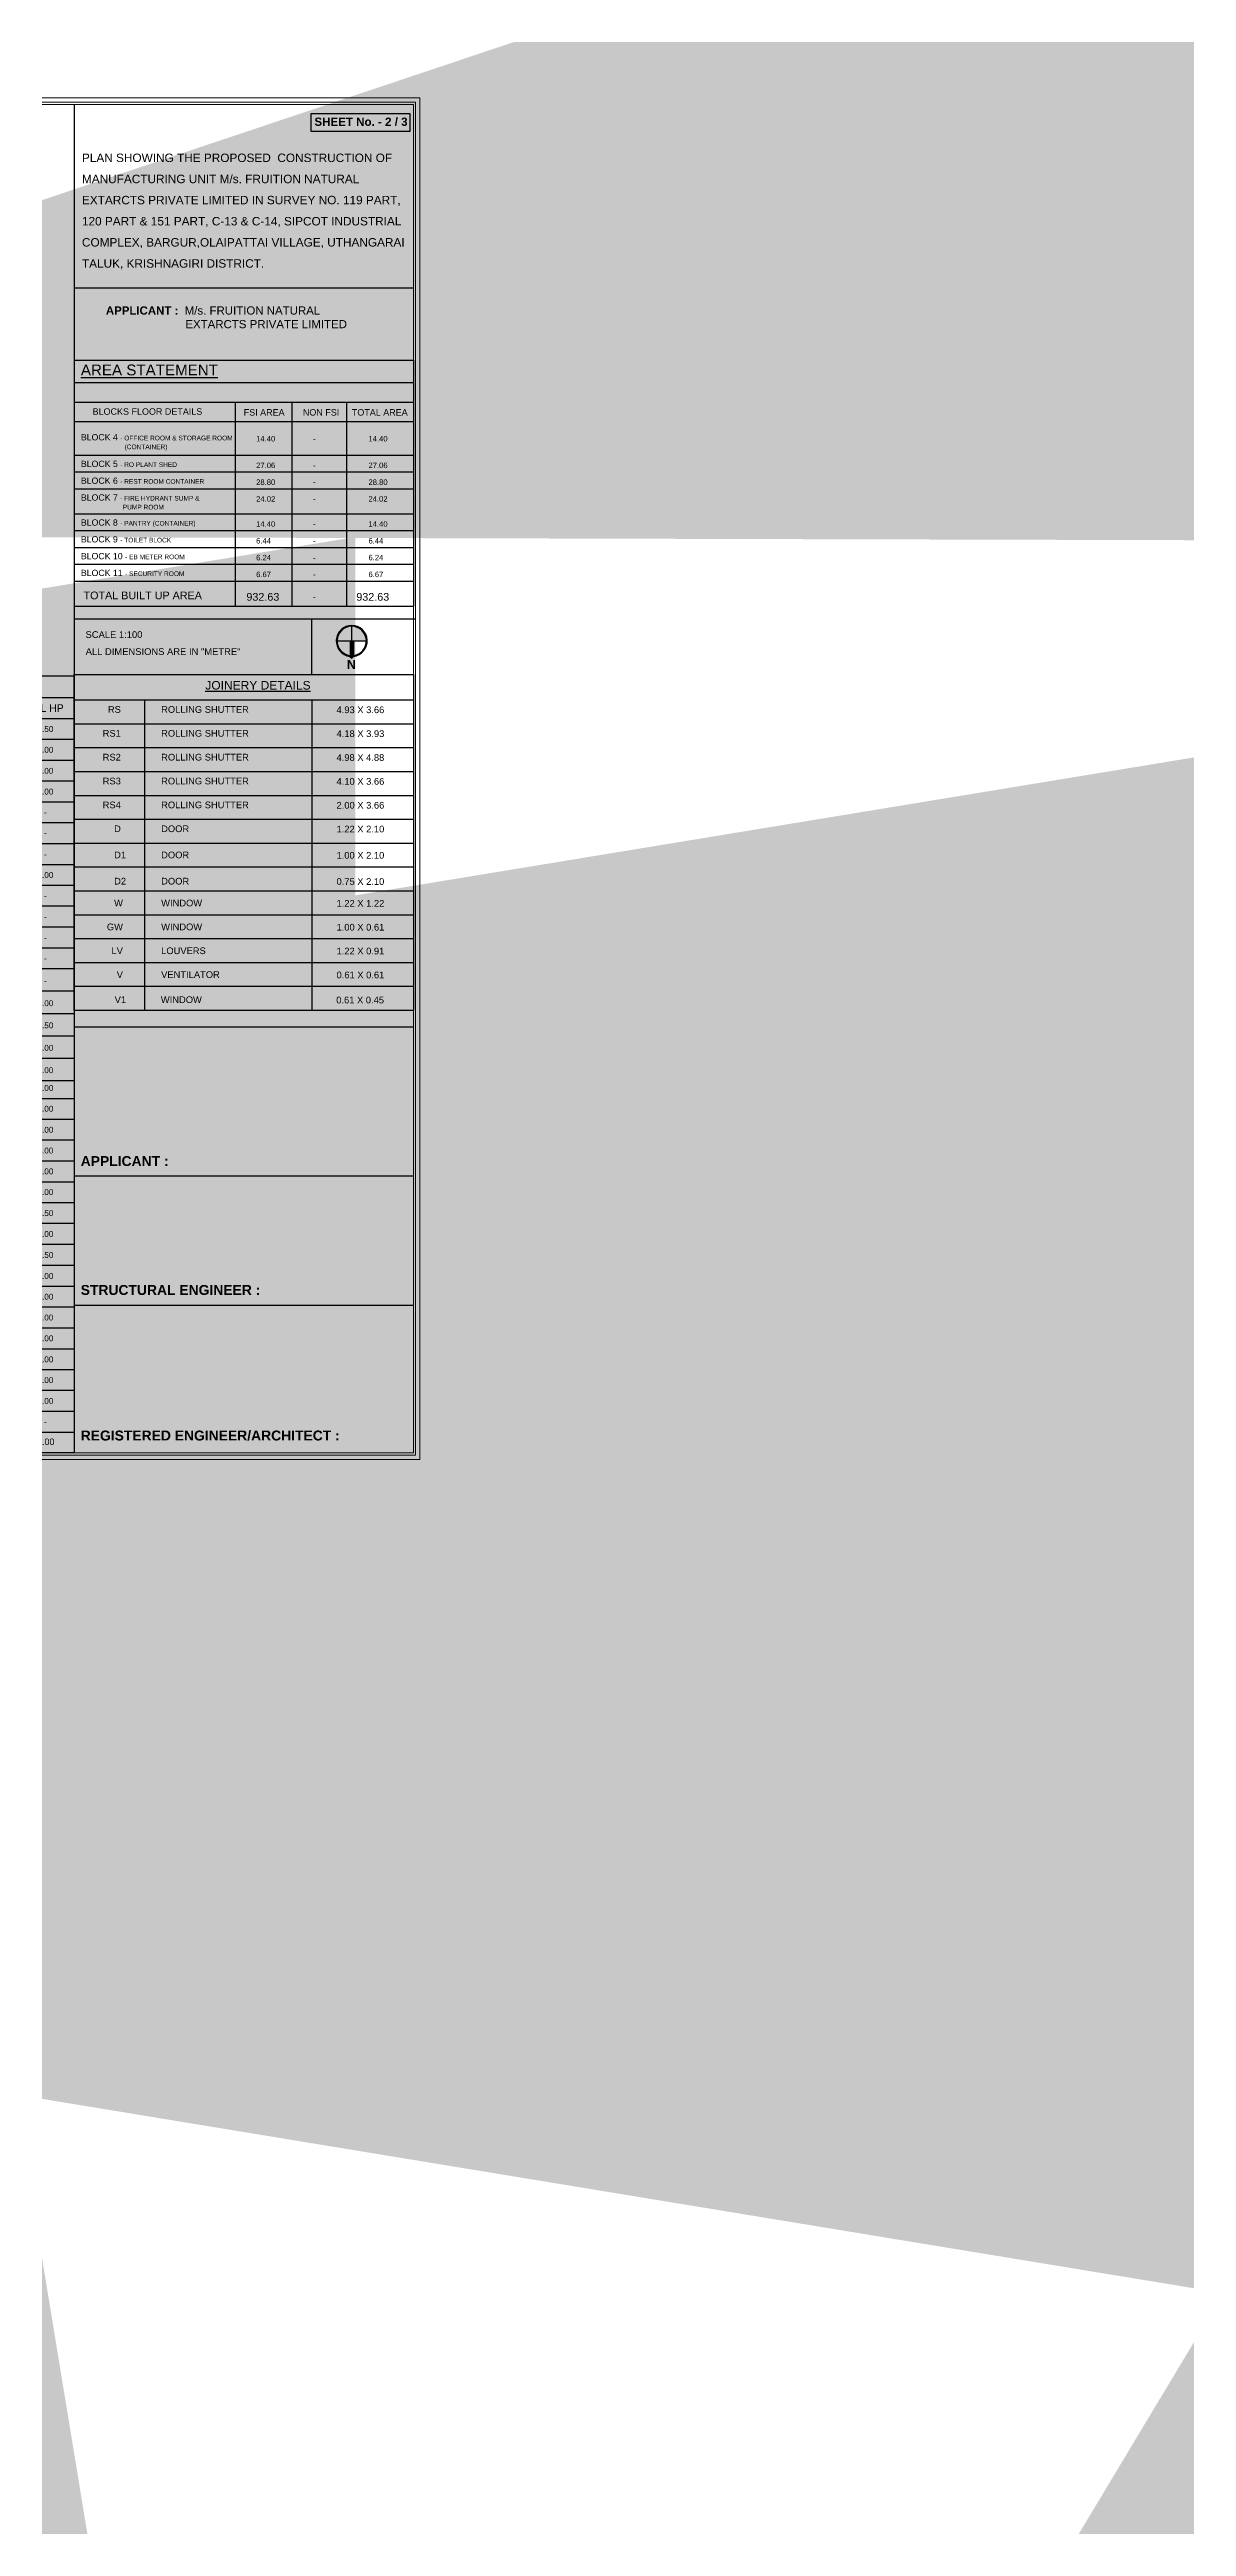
# Model space of a CAD drawing. Header units: metres. Extents: x 0 to 11269, y -5244 to -4054.
# Drawn here: x 10585.6 to 10638, y -4913.7 to -4799.6 of the extents above; entities that cross this region are included whole.
import ezdxf
from ezdxf.enums import TextEntityAlignment as Align

# ---------------------------------------------------------------- set-up
doc = ezdxf.new("R2010")
doc.units = ezdxf.units.M
doc.header["$MEASUREMENT"] = 0
for name, color, linetype in [('3CON', 3, 'Continuous'), ('BOUNDARY', 6, 'Continuous'), ('DIM', 3, 'Continuous'), ('DIST_EXIT', 7, 'Continuous'), ('TEXT 1', 7, 'Continuous')]:
    doc.layers.add(name, color=color, linetype=linetype)
doc.styles.add('Arial', font='arial.ttf')
doc.styles.add('CEN-GOT', font='arialbd.ttf')
doc.styles.add('CGR', font='ariblk.ttf')
doc.styles.get("Standard").update_dxf_attribs({"font": 'arial.ttf'})
doc.dimstyles.new('300', dxfattribs={"dimscale": 0.1, "dimtxt": 500, "dimasz": 2000, "dimexe": 400, "dimexo": 1500, "dimgap": 0, "dimtad": 1, "dimlfac": 0.001, "dimzin": 0, "dimdsep": 46, "dimtxsty": 'Standard', "dimcen": 800, "dimse1": 1, "dimse2": 1, "dimclrd": 1, "dimclre": 5, "dimclrt": 3, "dimadec": 0, "dimazin": 0, "dimtfac": 1, "dimtix": 1, "dimtofl": 0, "dimtmove": 1, "dimatfit": 3, "dimfxl": 0, "dimtolj": 1, "dimtzin": 0, "dimarcsym": 0})
doc.dimstyles.new('GG', dxfattribs={"dimscale": 0.1, "dimtxt": 2000, "dimasz": 2000, "dimexe": 400, "dimexo": 1500, "dimgap": 0.08, "dimtad": 1, "dimlfac": 0.001, "dimzin": 0, "dimdsep": 46, "dimtxsty": 'Standard', "dimcen": 800, "dimse1": 1, "dimse2": 1, "dimclrd": 1, "dimclre": 5, "dimclrt": 3, "dimadec": 0, "dimazin": 0, "dimtfac": 1, "dimtix": 1, "dimtofl": 0, "dimtmove": 0, "dimatfit": 3, "dimfxl": 0, "dimtolj": 1, "dimtzin": 0, "dimarcsym": 0})

# ---------------------------------------------------------------- blocks, each defined once
blk = doc.blocks.new('A$C0ba77d59')
at = {"layer": 'DIM', "color": 2, "linetype": 'ByBlock', "ltscale": 100}
for p, q in [((0, 33.27), (13.07, 33.27)), ((0, 32.34), (13.07, 32.34)), ((1.96, 32.34), (1.96, 0.89)), ((10.19, 32.34), (10.19, 0)), ((0, 31.45), (13.07, 31.45)), ((0, 30.56), (13.07, 30.56)), ((0, 29.66), (13.07, 29.66)), ((0, 28.77), (13.07, 28.77)), ((0, 28.77), (13.07, 28.77)), ((0, 27.88), (13.07, 27.88)), ((0, 27.88), (13.07, 27.88)), ((0, 26.99), (13.07, 26.99)), ((0, 26.99), (13.07, 26.99)), ((0, 26.09), (13.07, 26.09)), ((0, 26.09), (13.07, 26.09)), ((0, 25.2), (13.07, 25.2)), ((0, 24.31), (13.07, 24.31)), ((0, 23.42), (13.07, 23.42)), ((0, 22.52), (13.07, 22.52)), ((0, 22.52), (13.07, 22.52)), ((0, 21.63), (13.07, 21.63)), ((0, 21.63), (13.07, 21.63)), ((0, 20.74), (13.07, 20.74)), ((0, 20.74), (13.07, 20.74)), ((0, 19.78), (13.07, 19.78)), ((0, 18.82), (13.07, 18.82)), ((0, 17.86), (13.07, 17.86)), ((0, 16.9), (13.07, 16.9)), ((0, 15.95), (13.07, 15.95)), ((0, 15.18), (13.07, 15.18)), ((0, 14.29), (13.07, 14.29)), ((0, 13.4), (13.07, 13.4)), ((0, 12.51), (13.07, 12.51)), ((0, 11.61), (13.07, 11.61)), ((0, 10.72), (13.07, 10.72)), ((0, 9.83), (13.07, 9.83)), ((0, 8.94), (13.07, 8.94)), ((0, 8.04), (13.07, 8.04)), ((0, 7.14), (13.07, 7.14)), ((0, 6.25), (13.07, 6.25)), ((0, 5.35), (13.07, 5.35)), ((0, 4.46), (13.07, 4.46)), ((0, 3.57), (13.07, 3.57)), ((0, 2.68), (13.07, 2.68)), ((0, 1.78), (13.07, 1.78)), ((0, 0.89), (13.07, 0.89))]:
    blk.add_line(p, q, dxfattribs=at)
blk.add_lwpolyline([(0, 33.27), (13.07, 33.27), (13.07, 0), (0, 0)], close=True, dxfattribs=at)
at = {"color": 3, "linetype": 'Continuous'}
for s, p in [('1', (1.18, 30.83)), ('2', (1.18, 29.98)), ('3', (1.18, 29.08)), ('4', (1.18, 28.19)), ('5', (1.18, 27.3)), ('6', (1.18, 26.41)), ('7', (1.18, 25.51)), ('8', (1.18, 24.62)), ('9', (1.18, 23.73)), ('10', (1.18, 22.84)), ('11', (1.18, 21.94)), ('12', (1.18, 20.98)), ('13', (1.18, 20.16)), ('14', (1.18, 19.2)), ('15', (1.18, 18.25)), ('16', (1.18, 17.28)), ('17', (1.18, 16.33)), ('18', (1.18, 15.36)), ('20', (1.18, 13.69)), ('19', (1.18, 14.56)), ('21', (1.18, 12.79)), ('22', (1.18, 11.89)), ('23', (1.18, 11)), ('24', (1.18, 10.11)), ('25', (1.18, 9.22)), ('26', (1.18, 8.32)), ('27', (1.18, 7.4)), ('28', (1.18, 6.51)), ('29', (1.18, 5.62)), ('30', (1.18, 4.72)), ('31', (1.18, 3.83)), ('32', (1.18, 2.94)), ('33', (1.18, 2.05)), ('34', (1.18, 1.15))]:
    blk.add_text(s, height=0.25, dxfattribs=at).set_placement(p, align=Align.RIGHT)
for s, p in [('PULVARIZER UNIT', (2.41, 30.87)), ('24.50', (11.31, 30.87)), ('FILTER BAG', (2.41, 29.97)), ('  3.00', (11.31, 29.98)), ('REACTOR 01', (2.41, 29.07)), ('  6.00', (11.31, 29.08)), ('REACTOR 02', (2.41, 28.18)), ('  6.00', (11.31, 28.19)), ('AZEOTROPE 01', (2.41, 26.46)), ('RISING FILM EVAPORATOR', (2.41, 27.3)), ('-', (11.78, 27.3)), ('-', (11.78, 26.41)), ('EVAPORATOR', (2.41, 25.5)), ('-', (11.78, 25.51)), ('DESOLVENTIZER', (2.41, 24.62)), ('  3.00', (11.31, 24.62)), ('AZEOTROPE 01', (2.41, 23.73)), ('-', (11.78, 23.73)), ('CONDENSER - 01', (2.41, 22.84)), ('-', (11.78, 22.84)), ('CONDENSER - 02', (2.41, 21.94)), ('CONDENSER - 03', (2.41, 21.05)), ('-', (11.78, 21.94)), ('CONDENSER - 04', (2.41, 20.09)), ('-', (11.78, 21.05)), ('-', (11.78, 20.09)), ('DISTILLATION COLUMN SYSTEM', (2.41, 19.13)), ('  3.00', (11.31, 19.13)), ('WASTE WATER PUMP', (2.41, 18.18)), ('  1.50', (11.31, 18.18)), ('VACUUM OUMP', (2.41, 17.28)), ('  5.00', (11.31, 17.22)), ('HIGH VACUUM PUMP', (2.41, 16.28)), ('  3.00', (11.31, 16.26)), ('BLENDER', (2.41, 15.43)), ('BALL MILL', (2.41, 14.61)), ('  3.00', (11.31, 15.5)), ('  3.00', (11.31, 14.61)), ('BOILER WATER PUMP - 2 Nos. X ', (2.41, 13.71)), ('  4.00', (11.31, 13.71)), ('THERMIC FLUID CIRCULATION PUMP', (2.41, 12.82)), ('  3.00', (11.31, 12.82)), ('THERMIC FLUID HEATER BLOWER MOTOR', (2.41, 11.93)), ('  2.00', (11.31, 11.93)), ('COOLING TOWER PUMP', (2.41, 11.04)), ('15.00', (11.31, 11.04)), ('ETP TANK 01', (2.41, 10.14)), ('  1.50', (11.31, 10.14)), ('ETP TANK 02', (2.41, 9.25)), ('ETP TANK 03', (2.41, 8.35)), ('  2.00', (11.31, 9.25)), ('  1.50', (11.31, 8.35)), ('RO STAGE 01', (2.41, 7.45)), ('  4.00', (11.31, 7.45)), ('RO STAGE 02', (2.41, 6.56)), ('  4.00', (11.31, 6.56)), ('RO STAGE 03', (2.41, 5.67)), ('  4.00', (11.31, 5.67)), ('RO STAGE 01 REJECTION TANK', (2.41, 4.78)), ('  1.00', (11.31, 4.78)), ('OIL FILTERATION PUMP', (2.41, 2.99)), ('RO STAGE 02 REJECTION TANK', (2.41, 3.88)), ('  3.00', (11.31, 2.99)), ('  1.00', (11.31, 3.88)), ('DRINKING WATER RO', (2.41, 2.1)), ('  3.00', (11.31, 2.1)), ('GENSET - 40 KVA (STAND BY)', (2.41, 1.21)), ('-', (11.78, 1.21))]:
    blk.add_text(s, height=0.25, dxfattribs=at).set_placement(p)
at = {"color": 2, "linetype": 'Continuous'}
for s, p in [('TOTAL H.P.', (9.66, 0.32)), ('165.00', (12.23, 0.34))]:
    blk.add_text(s, height=0.275, dxfattribs=at).set_placement(p, align=Align.RIGHT)
at = {"layer": '3CON', "color": 2}
for s, p in [('%%UMACHINERY DETAILS', (6.74, 32.86)), ('S.No.', (1.02, 31.89)), ('DESCRIPTION', (6.75, 31.89)), ('TOTAL HP', (11.53, 31.89))]:
    blk.add_text(s, height=0.321, dxfattribs=at).set_placement(p, align=Align.MIDDLE)
blk = doc.blocks.new('A$C35294fe5')
at = {"layer": 'DIM', "color": 2, "linetype": 'ByBlock', "ltscale": 100}
for p, q in [((0, 12.556), (12.692, 12.556)), ((0, 0), (0, 12.556)), ((12.692, 12.556), (12.692, 0)), ((0, 11.603), (12.692, 11.603)), ((2.652, 0), (2.652, 11.603)), ((8.904, 0), (8.904, 11.603)), ((0, 10.71), (12.692, 10.71)), ((0, 9.818), (12.692, 9.818)), ((0, 8.925), (12.692, 8.925)), ((0, 8.033), (12.692, 8.033)), ((0, 7.14), (12.692, 7.14)), ((0, 7.14), (12.692, 7.14)), ((0, 6.248), (12.692, 6.248)), ((0, 5.355), (12.692, 5.355)), ((0, 4.463), (12.692, 4.463)), ((0, 3.57), (12.692, 3.57)), ((0, 2.678), (12.692, 2.678)), ((0, 1.785), (12.692, 1.785)), ((0, 0.893), (12.692, 0.893)), ((0, 0), (12.692, 0)), ((0, 0), (12.692, 0))]:
    blk.add_line(p, q, dxfattribs=at)
at = {"color": 3, "linetype": 'Continuous'}
for s, p in [('RS', (1.75, 11.122)), ('4.93 X 3.66', (11.604, 11.109)), ('RS1', (1.75, 10.229)), ('4.18 X 3.93', (11.604, 10.217)), ('RS2', (1.75, 9.337)), ('4.98 X 4.88', (11.604, 9.324)), ('RS3', (1.75, 8.444)), ('4.10 X 3.66', (11.604, 8.432)), ('RS4', (1.75, 7.552)), ('2.00 X 3.66', (11.604, 7.539)), ('D', (1.75, 6.659)), ('1.22 X 2.10', (11.604, 6.647)), ('D1', (1.945, 5.679)), ('1.00 X 2.10', (11.604, 5.667)), ('D2', (1.945, 4.699)), ('0.75 X 2.10', (11.604, 4.686)), ('W', (1.828, 3.881)), ('1.22 X 1.22', (11.604, 3.869)), ('GW', (1.828, 2.989)), ('1.00 X 0.61', (11.604, 2.977)), ('LV', (1.828, 2.096)), ('1.22 X 0.91', (11.604, 2.084)), ('V', (1.828, 1.204)), ('0.61 X 0.61', (11.604, 1.192)), ('V1', (1.945, 0.266)), ('0.61 X 0.45', (11.593, 0.253))]:
    blk.add_text(s, height=0.25, dxfattribs=at).set_placement(p, align=Align.RIGHT)
for s, p in [('ROLLING SHUTTER', (3.258, 11.122)), ('ROLLING SHUTTER', (3.258, 10.229)), ('ROLLING SHUTTER', (3.258, 9.337)), ('ROLLING SHUTTER', (3.258, 8.444)), ('ROLLING SHUTTER', (3.258, 7.552)), ('DOOR', (3.258, 6.659)), ('DOOR', (3.258, 5.679)), ('DOOR', (3.258, 4.699)), ('WINDOW', (3.258, 3.881)), ('WINDOW', (3.258, 2.989)), ('LOUVERS', (3.258, 2.096)), ('VENTILATOR', (3.258, 1.204)), ('WINDOW', (3.247, 0.266))]:
    blk.add_text(s, height=0.25, dxfattribs=at).set_placement(p)
at = {"layer": '3CON', "color": 2}
blk.add_text('%%UJOINERY DETAILS', height=0.321, dxfattribs=at).set_placement((6.878, 12.151), align=Align.MIDDLE)

msp = doc.modelspace()

# ---------------------------------------------------------------- hatches: boundary and pattern name
at = {"linetype": 'ByBlock', "lineweight": 25}
h = msp.add_hatch(color=256, dxfattribs=at)
h.dxf.hatch_style = 1
edge = h.paths.add_edge_path()
edge.add_line((10598.81546, -4826.86116), (10600.20333, -4826.86116))
edge.add_line((10600.20333, -4826.86116), (10600.24296, -4826.86116))
edge.add_arc((10599.52921, -4826.86116), 0.71375, 360, 540)
h = msp.add_hatch(color=256, dxfattribs=at)
h.dxf.hatch_style = 1
h.paths.add_polyline_path([(10599.44995, -4827.5306), (10599.52921, -4827.64653), (10599.60847, -4827.5306), (10599.60847, -4826.86116), (10599.44995, -4826.86116)])

# ---------------------------------------------------------------- linework, layer by layer
for p, q in [((10586.73736, -4802.14455), (10586.73736, -4864.26156)), ((10602.36841, -4810.61203), (10586.73735, -4810.61203)), ((10599.52921, -4826.86116), (10599.52921, -4826.18703)), ((10598.81546, -4826.86116), (10600.24296, -4826.86116)), ((10599.44995, -4826.86116), (10599.44995, -4827.5306)), ((10599.60847, -4826.86116), (10599.60847, -4827.5306)), ((10586.73737, -4828.40337), (10602.36841, -4828.40337)), ((10599.44529, -4827.56996), (10599.52921, -4827.64653)), ((10599.52921, -4827.64653), (10599.44995, -4827.5306)), ((10599.52921, -4827.64653), (10599.60847, -4827.5306)), ((10599.52921, -4827.64653), (10599.61313, -4827.56996)), ((10586.73736, -4844.63795), (10602.36841, -4844.63795)), ((10586.73736, -4851.50596), (10602.36841, -4851.50596)), ((10586.73736, -4857.45319), (10602.36841, -4857.45319))]:
    msp.add_line(p, q, dxfattribs=at)
at = {"color": 0}
for p, q in [((10586.73736, -4813.9273), (10602.36841, -4813.9273)), ((10586.73736, -4814.95978), (10602.36841, -4814.95978)), ((10602.36841, -4813.9273), (10602.36841, -4825.26243)), ((10586.73736, -4815.85891), (10602.36841, -4815.85891)), ((10594.15322, -4815.85891), (10594.15322, -4825.26243)), ((10596.77519, -4815.85891), (10596.77519, -4825.26243)), ((10599.29133, -4815.85891), (10599.29133, -4825.26243)), ((10586.73736, -4816.75804), (10602.36841, -4816.75804)), ((10586.73736, -4818.30264), (10602.36841, -4818.30264)), ((10586.73736, -4819.07653), (10602.36841, -4819.07653)), ((10586.73736, -4819.85043), (10602.36841, -4819.85043)), ((10586.73736, -4821.00378), (10602.36841, -4821.00378)), ((10586.73736, -4821.77767), (10602.36841, -4821.77767)), ((10586.73736, -4822.55157), (10602.36841, -4822.55157)), ((10586.73736, -4823.32546), (10602.36841, -4823.32546)), ((10586.73736, -4824.09935), (10602.36841, -4824.09935)), ((10586.73736, -4825.26243), (10602.36841, -4825.26243)), ((10586.73736, -4825.84881), (10602.36841, -4825.84881)), ((10586.73736, -4825.84881), (10602.46848, -4825.84881)), ((10597.69759, -4828.40337), (10597.69759, -4825.84881))]:
    msp.add_line(p, q, dxfattribs=at)
at = {"linetype": 'ByBlock', "lineweight": 18}
for points in [[(10514.24761, -4864.56177), (10602.66862, -4864.56177), (10602.66862, -4801.84434), (10514.24761, -4801.84434)], [(10514.44775, -4864.36163), (10602.46848, -4864.36163), (10602.46848, -4802.04448), (10514.44775, -4802.04448)], [(10514.54782, -4864.26156), (10602.36841, -4864.26156), (10602.36841, -4802.14455), (10514.54782, -4802.14455)]]:
    msp.add_lwpolyline(points, close=True, dxfattribs=at)
at = {"linetype": 'ByBlock', "lineweight": 25}
msp.add_lwpolyline([(10602.21589, -4802.58186), (10597.64484, -4802.58186), (10597.64484, -4803.37029), (10602.21589, -4803.37029)], close=True, dxfattribs=at)
for radius in [0.71375, 0.67412]:
    msp.add_arc((10599.52921, -4826.86116), radius, 276.7523632, 263.2476368, dxfattribs=at)

# ---------------------------------------------------------------- block references
at = {"layer": 'DIST_EXIT', "linetype": 'ByBlock'}
for name, p, xscale, yscale, zscale in [('A$C0ba77d59', (10572.67724, -4864.26156), 1.075818994518694, 1.075818994518694, 1.075818994518694), ('A$C35294fe5', (10586.73736, -4843.86737), 1.231570944861863, 1.231570944861863, 1.231570944861863)]:
    msp.add_blockref(name, p, dxfattribs=dict(at, xscale=xscale, yscale=yscale, zscale=zscale))

# ---------------------------------------------------------------- texts
at = {"color": 0, "style": 'Arial'}
for s, height, p in [('%%UAREA STATEMENT', 0.4991579, (10590.20836, -4814.37673, -0.0001)), (' FSI AREA', 0.295757, (10595.43661, -4816.33022, -0.0001)), ('NON FSI', 0.295757, (10598.11522, -4816.33022, -0.0001)), ('TOTAL AREA', 0.295757, (10600.81955, -4816.33022, -0.0001))]:
    msp.add_text(s, height=height, dxfattribs=at).set_placement(p, align=Align.MIDDLE)
for s, height, p in [('14.40', 0.252007, (10595.12412, -4817.66998, -0.0001)), ('-', 0.25201, (10597.74608, -4817.66998, -0.0001)), ('14.40', 0.252007, (10600.29888, -4817.66998, -0.0001)), ('27.06', 0.252007, (10595.12412, -4818.89739, -0.0001)), ('28.80', 0.252007, (10595.12412, -4819.67129, -0.0001)), ('-', 0.25201, (10597.74608, -4818.89739, -0.0001)), ('27.06', 0.252007, (10600.29888, -4818.89739, -0.0001)), ('28.80', 0.252007, (10600.29888, -4819.67129, -0.0001)), ('24.02', 0.252007, (10595.12412, -4820.44518, -0.0001)), ('-', 0.25201, (10597.74608, -4819.67129, -0.0001)), ('-', 0.25201, (10597.74608, -4820.44518, -0.0001)), ('24.02', 0.252007, (10600.29888, -4820.44518, -0.0001)), ('14.40', 0.252007, (10595.12412, -4821.59853, -0.0001)), ('-', 0.25201, (10597.74608, -4821.59853, -0.0001)), ('14.40', 0.252007, (10600.29888, -4821.59853, -0.0001)), ('6.44', 0.252007, (10595.12412, -4822.37243, -0.0001)), ('6.24', 0.252007, (10595.12412, -4823.14632, -0.0001)), ('-', 0.25201, (10597.74608, -4822.37243, -0.0001)), ('6.44', 0.252007, (10600.29888, -4822.37243, -0.0001)), ('6.24', 0.252007, (10600.29888, -4823.14632, -0.0001)), ('6.67', 0.252007, (10595.12412, -4823.92021, -0.0001)), ('-', 0.25201, (10597.74608, -4823.14632, -0.0001)), ('-', 0.25201, (10597.74608, -4823.92021, -0.0001)), ('6.67', 0.252007, (10600.29888, -4823.92021, -0.0001)), ('TOTAL BUILT UP AREA', 0.3549088, (10587.1736, -4824.94107, -0.0001)), ('932.63', 0.354909, (10594.67623, -4825.00718, -0.0001)), ('-', 0.25201, (10597.74608, -4824.95805, -0.0001)), ('932.63', 0.354909, (10599.73872, -4825.00718, -0.0001)), ('ALL DIMENSIONS ARE IN "METRE"', 0.3096062, (10587.2722, -4827.50569)), ('SCALE 1:100', 0.3096062, (10587.26608, -4826.72069))]:
    msp.add_text(s, height=height, dxfattribs=at).set_placement(p)
at = {"linetype": 'ByBlock', "lineweight": 25, "style": 'CEN-GOT'}
msp.add_text('N', height=0.41658, dxfattribs=at).set_placement((10599.30104, -4828.14735))
at = {"linetype": 'ByBlock', "lineweight": 25, "attachment_point": 1, "style": 'CGR'}
for s, width, heights, insert, char_height in [('\\A1;\\pt7.62623;{\\fArial CYR|b1|i0|c0|p34;SHEET No. - 2 / 3}', 18.4409657, [0], (10597.80863, -4802.75194), 0.3813114), ('\\A1;\\pt7.54996;{\\fArial CYR|b1|i0|c0|p34;APPLICANT :  \\A0;\\fArial|b0|i0|c0|p34;M/s. FRUITION NATURAL   \\P                         EXTARCTS PRIVATE LIMITED\\H1.02149x; }', 12.59312, [0], (10588.20238, -4811.44861), 0.37749824), ('\\pt9.15147;{\\fArial CYR|b1|i0|c0|p34;APPLICANT :}', 15.0115248, [3.37489], (10587.04323, -4850.59062), 0.4575736), ('\\pt9.15147;{\\fArial CYR|b1|i0|c0|p34;STRUCTURAL ENGINEER :}', 15.0115248, [3.37489], (10587.04323, -4856.52775), 0.4575736), ('\\pt9.15147;{\\fArial CYR|b1|i0|c0|p34;REGISTERED ENGINEER/ARCHITECT :}', 15.0115248, [3.37489], (10587.04323, -4863.23305), 0.4575736)]:
    msp.add_mtext_dynamic_manual_height_columns(s, width=width, gutter_width=0, heights=heights, dxfattribs=dict(at, insert=insert, char_height=char_height))
at = {"color": 0, "insert": (10590.11735, -4816.14515, -0.0001), "char_height": 0.2957573, "width": 6.0918392, "attachment_point": 2, "style": 'Arial'}
msp.add_mtext('BLOCKS FLOOR DETAILS', dxfattribs=at)
at = {"color": 0, "linetype": 'ByBlock', "char_height": 0.2160059, "attachment_point": 1, "style": 'Arial'}
for s, insert, width in [('{\\H1.33333x;BLOCK 4 }- {\\C256;OFFICE ROOM & STORAGE ROOM \\P                        (CONTAINER)}', (10587.05216, -4817.3321, -0.0001), 7.0059426), ('{\\H1.33333x;BLOCK 5 }- RO PLANT SHED', (10587.05216, -4818.55951, -0.0001), 7.4202777), ('{\\H1.33333x;BLOCK 6 }- REST ROOM CONTAINER', (10587.05216, -4819.3334, -0.0001), 7.4202777), ('{\\H1.33333x;BLOCK 7 }- FIRE HYDRANT SUMP & \\P                       PUMP ROOM', (10587.05216, -4820.1073, -0.0001), 6.3587185), ('{\\H1.33333x;BLOCK 8 }- {\\C256;PANTRY (CONTAINER)}', (10587.05216, -4821.26065, -0.0001), 7.4202777), ('{\\H1.33333x;BLOCK 9 }- {\\C256;TOILET BLOCK}', (10587.05216, -4822.03454, -0.0001), 7.4202777), ('{\\H1.33333x;BLOCK 10 }- {\\C256;EB METER ROOM}', (10587.05216, -4822.80844, -0.0001), 7.4202777), ('{\\H1.33333x;BLOCK 11 }- {\\C256;SECURITY ROOM}', (10587.05216, -4823.58233, -0.0001), 7.4202777)]:
    msp.add_mtext(s, dxfattribs=dict(at, insert=insert, width=width))
at = {"layer": 'TEXT 1', "insert": (10587.10033, -4804.4108), "char_height": 0.38920263, "width": 15.259192, "attachment_point": 1, "line_spacing_factor": 1.5, "style": 'Arial'}
msp.add_mtext('PLAN SHOWING THE PROPOSED  CONSTRUCTION OF  MANUFACTURING UNIT M/s. FRUITION NATURAL EXTARCTS PRIVATE LIMITED IN SURVEY NO. 119 PART, 120 PART & 151 PART, C-13 & C-14, SIPCOT INDUSTRIAL COMPLEX, BARGUR,OLAIPATTAI VILLAGE, UTHANGARAI TALUK, KRISHNAGIRI DISTRICT.', dxfattribs=at)

# ---------------------------------------------------------------- leaders
at = {"layer": 'BOUNDARY', "color": 4, "ltscale": 30}
for points in [[(10570.76781, -4815.18001), (10570.76781, -4815.84813), (10570.57016, -4815.84813)], [(10571.11281, -4815.28249), (10571.11281, -4816.19778), (10570.87025, -4816.19778)], [(10561.86511, -4841.91101), (10561.86511, -4842.59205), (10561.65437, -4842.59205)], [(10562.21011, -4841.98502), (10562.21011, -4842.98036), (10561.92544, -4842.98036)]]:
    msp.add_leader(points, dimstyle='GG', override={"dimgap": 0.04, "dimtad": 0}, dxfattribs=at)
at = {"layer": 'DIM', "color": 4, "linetype": 'ByBlock', "ltscale": 100}
for points in [[(10538.10807, -4818.91199), (10538.25876, -4818.49478), (10538.44441, -4818.49478)], [(10569.15036, -4811.38103), (10569.68225, -4810.65516), (10569.94124, -4810.65516)], [(10452.14664, -4813.40485), (10452.70516, -4812.64263), (10452.96415, -4812.64263)], [(10452.62164, -4813.56996), (10453.04795, -4813.06243), (10453.15911, -4813.06243)], [(10466.34126, -4830.87767), (10466.87315, -4830.1518), (10467.13214, -4830.1518)], [(10569.41439, -4850.14042), (10569.41439, -4849.28697), (10569.19174, -4849.28697)], [(10467.03126, -4831.04582), (10467.37007, -4830.62152), (10467.48123, -4830.62152)], [(10459.13953, -4829.98967), (10459.59319, -4829.64208), (10459.74474, -4829.64208)], [(10539.27988, -4821.95893), (10539.76182, -4821.881), (10539.76182, -4821.635)], [(10399.69303, -4854.95493), (10400.61303, -4854.95493)], [(10472.08026, -4859.55732), (10472.89526, -4859.55732), (10472.89526, -4859.12882)], [(10456.02021, -4872.77204), (10456.68121, -4872.77204), (10456.68121, -4872.56554)], [(10795.76806, -5031.52606), (10795.00785, -5031.06948), (10794.82435, -5031.06948)]]:
    msp.add_leader(points, dimstyle='300', override={"dimgap": 0.04, "dimtad": 0, "dimfxl": 0.1875}, dxfattribs=at)
at = {"layer": 'DIM', "color": 7, "linetype": 'ByBlock', "ltscale": 100}
msp.add_leader([(10454.38054, -4866.16587), (10454.86633, -4866.16587), (10454.86633, -4865.70227)], dimstyle='300', override={"dimgap": 0.04, "dimtad": 0, "dimfxl": 0.1875}, dxfattribs=at)

doc.saveas('drawing.dxf')
